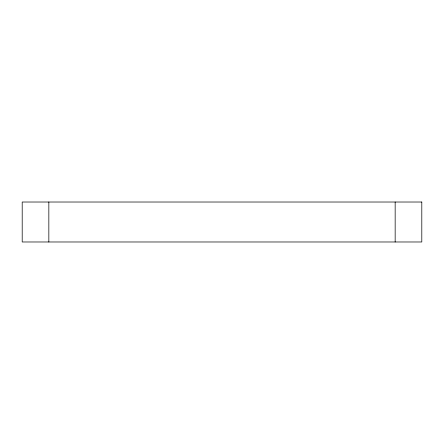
<?xml version="1.0" encoding="UTF-8"?>
<svg xmlns="http://www.w3.org/2000/svg" width="444" height="444" viewBox="0 0 444 444"><rect width="100%" height="100%" fill="white"/><g stroke="black" fill="none" stroke-linecap="round" stroke-linejoin="round"><path stroke-width="0.67" d="M395.16 202.02L395.16 241.98M48.84 202.02L48.84 241.98M421.8 202.02L22.2 202.02L22.2 241.98L421.8 241.98L421.8 202.02"/></g></svg>
